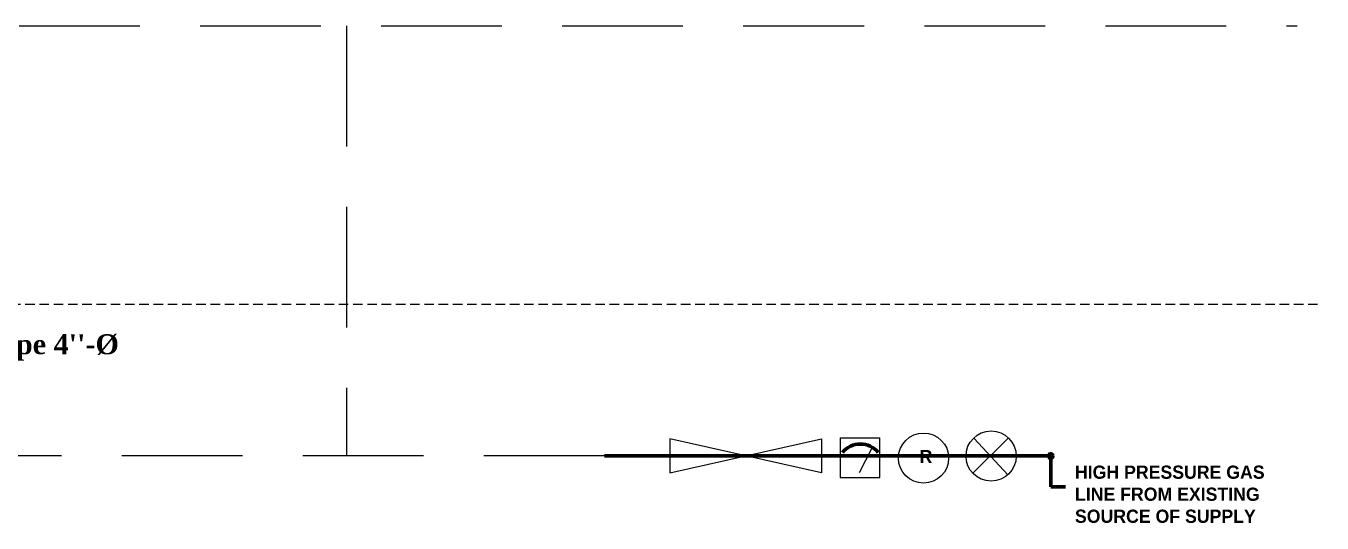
# Model space of a CAD drawing. Header units: inches. Extents: x 482566 to 494966, y -26460 to -22226.
# Drawn here: x 486806 to 487829, y -22750 to -22357 of the extents above; entities that cross this region are included whole.
import ezdxf

# ---------------------------------------------------------------- set-up
doc = ezdxf.new("R2010")
doc.units = ezdxf.units.IN
doc.header["$LTSCALE"] = 15
doc.header["$MEASUREMENT"] = 0
doc.linetypes.add('DASHED', pattern=[0.75, 0.5, -0.25])
doc.linetypes.add('TRATTEGGIATA2', pattern=[9.525, 6.35, -3.175])
doc.layers.add('I-ANNO-TEXT', color=7, linetype='Continuous', lineweight=18)
for name, color, linetype in [('orange', 20, 'Continuous'), ('SUI GAS LINE', 30, 'TRATTEGGIATA2'), ('Water Main', 5, 'DASHED')]:
    doc.layers.add(name, color=color, linetype=linetype)
doc.styles.add('MICRO', font='')
doc.styles.get("Standard").update_dxf_attribs({"font": ''})
doc.styles.get('MICRO').set_extended_font_data('MicrogrammaSSi', bold=True)
doc.styles.get('Standard').set_extended_font_data('MicrogrammaSSi', bold=True)

msp = doc.modelspace()

# ---------------------------------------------------------------- hatches: boundary and pattern name
at = {"lineweight": 211, "ltscale": 3}
h = msp.add_hatch(color=256, dxfattribs=at)
h.dxf.hatch_style = 1
h.paths.add_polyline_path([(487616.2, -22696.6, 1), (487612.7, -22696.6, 1)])

# ---------------------------------------------------------------- linework, layer by layer
for p, q in [((487433.4, -22709.9), (487313.8, -22683.2)), ((487313.8, -22683.2), (487313.8, -22709.9)), ((487313.8, -22709.9), (487433.4, -22683.2)), ((487433.4, -22683.2), (487433.4, -22709.9)), ((487553, -22710.2), (487580.6, -22682.7)), ((487554, -22682.7), (487580.6, -22711.6))]:
    msp.add_line(p, q)
for p, q in [((487566.7, -22696.6), (487262.2, -22696.6)), ((487566.7, -22696.6), (487614.4, -22696.6)), ((487614.4, -22696.6), (487614.4, -22721.1)), ((487614.4, -22721.1), (487625.9, -22721.1))]:
    msp.add_line(p, q, dxfattribs=at)
for centre in [(487514, -22698.3), (487567.3, -22696.7)]:
    msp.add_circle(centre, 19.8)
msp.add_circle((487614.4, -22696.6), 1.77, dxfattribs=at)
at = {"layer": 'Defpoints'}
for p, q in [((487448.3, -22682.3), (487479.6, -22682.3)), ((487448.3, -22682.3), (487448.3, -22713.6)), ((487479.6, -22713.6), (487479.6, -22682.3)), ((487463.4, -22709.6), (487473.4, -22690.1)), ((487448.3, -22713.6), (487479.6, -22713.6))]:
    msp.add_line(p, q, dxfattribs=at)
at = {"layer": 'Defpoints', "lineweight": 200}
msp.add_arc((487464.1, -22705.2), 18, 38.6822, 141.3178, dxfattribs=at)
at = {"layer": 'SUI GAS LINE'}
for p, q in [((484228.5, -22357), (487809, -22357)), ((487058.5, -22357), (487058.5, -22696.6)), ((487262.2, -22696.6), (484184, -22696.6))]:
    msp.add_line(p, q, dxfattribs=at)
at = {"layer": 'Water Main'}
msp.add_line((484217.5, -22576.8, 10.4), (487828.5, -22576.8, 10.4), dxfattribs=at)

# ---------------------------------------------------------------- texts
at = {"insert": (487510.9, -22691.9), "char_height": 10.4, "attachment_point": 1}
msp.add_mtext_dynamic_manual_height_columns('R', width=59.459, gutter_width=2.09, heights=[0], dxfattribs=at)
at = {"layer": 'I-ANNO-TEXT', "insert": (486606.7, -22600.5, 10.4), "char_height": 15.75, "attachment_point": 1, "style": 'MICRO'}
msp.add_mtext_dynamic_manual_height_columns("{\\fTimes New Roman Baltic|b1|i0|c0|p18;Communication Pipe 4''-%%C}", width=6800.253, gutter_width=1.5, heights=[0], dxfattribs=at)
at = {"layer": 'orange', "lineweight": 211, "ltscale": 3, "insert": (487633.5, -22704.2), "char_height": 10.438, "attachment_point": 1}
msp.add_mtext_dynamic_manual_height_columns('{\\fBahnschrift Light|b1|i0|c0|p34;HIGH PRESSURE GAS LINE FROM EXISTING SOURCE OF SUPPLY}', width=177.294, gutter_width=2.09, heights=[0], dxfattribs=at)

doc.saveas('drawing.dxf')
